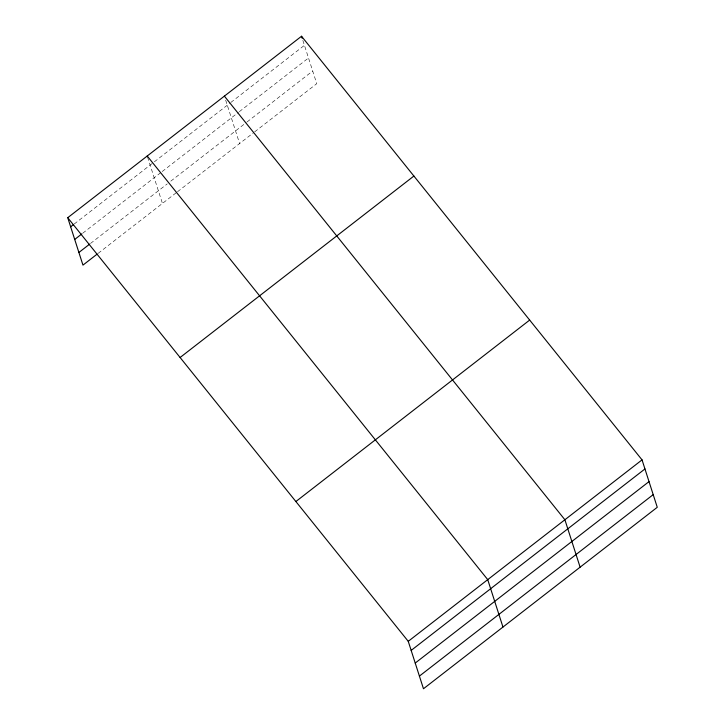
<?xml version="1.0" encoding="UTF-8"?>
<svg xmlns="http://www.w3.org/2000/svg" width="725" height="725" viewBox="0 0 725 725"><rect width="100%" height="100%" fill="white"/><g stroke="black" fill="none" stroke-linecap="round" stroke-linejoin="round"><path stroke-width="0.54" stroke-dasharray="3.62 2.72" d="M74.222 224.007L229.952 103.14M230.84 102.452L304.437 45.331M82.75 233.196L161.294 172.233M162.183 171.544L238.443 112.357M239.332 111.668L308.506 57.982M90.507 243.464L167.257 183.896M170.801 181.141L246.183 122.643M247.062 121.954L312.683 71.014M98.147 253.342L176.637 192.415M177.525 191.726L253.786 132.539M254.674 131.85L316.752 83.674L302.823 40.283M225.674 100.168L239.603 143.55M147.547 157.017L162.445 203.435"/><path stroke-width="1.09" d="M67.733 217.708L301.528 36.25L642.042 459.877L657.267 507.292L423.472 688.75L408.248 641.326L67.733 217.708L82.958 265.123L97.25 254.031M70.651 226.78L73.334 224.705M74.711 239.44L81.862 233.894M78.898 252.472L89.619 244.153M180.108 357.498L413.893 176.048M295.882 501.537L529.667 320.078M408.248 641.326L642.042 459.877M411.166 650.407L644.951 468.948M415.226 663.058L649.02 481.608M419.413 676.099L653.198 494.64M224.378 96.126L564.893 519.752L580.118 567.177M147.22 156.011L487.735 579.638L502.96 627.053M301.528 36.25L302.171 38.271"/></g></svg>
